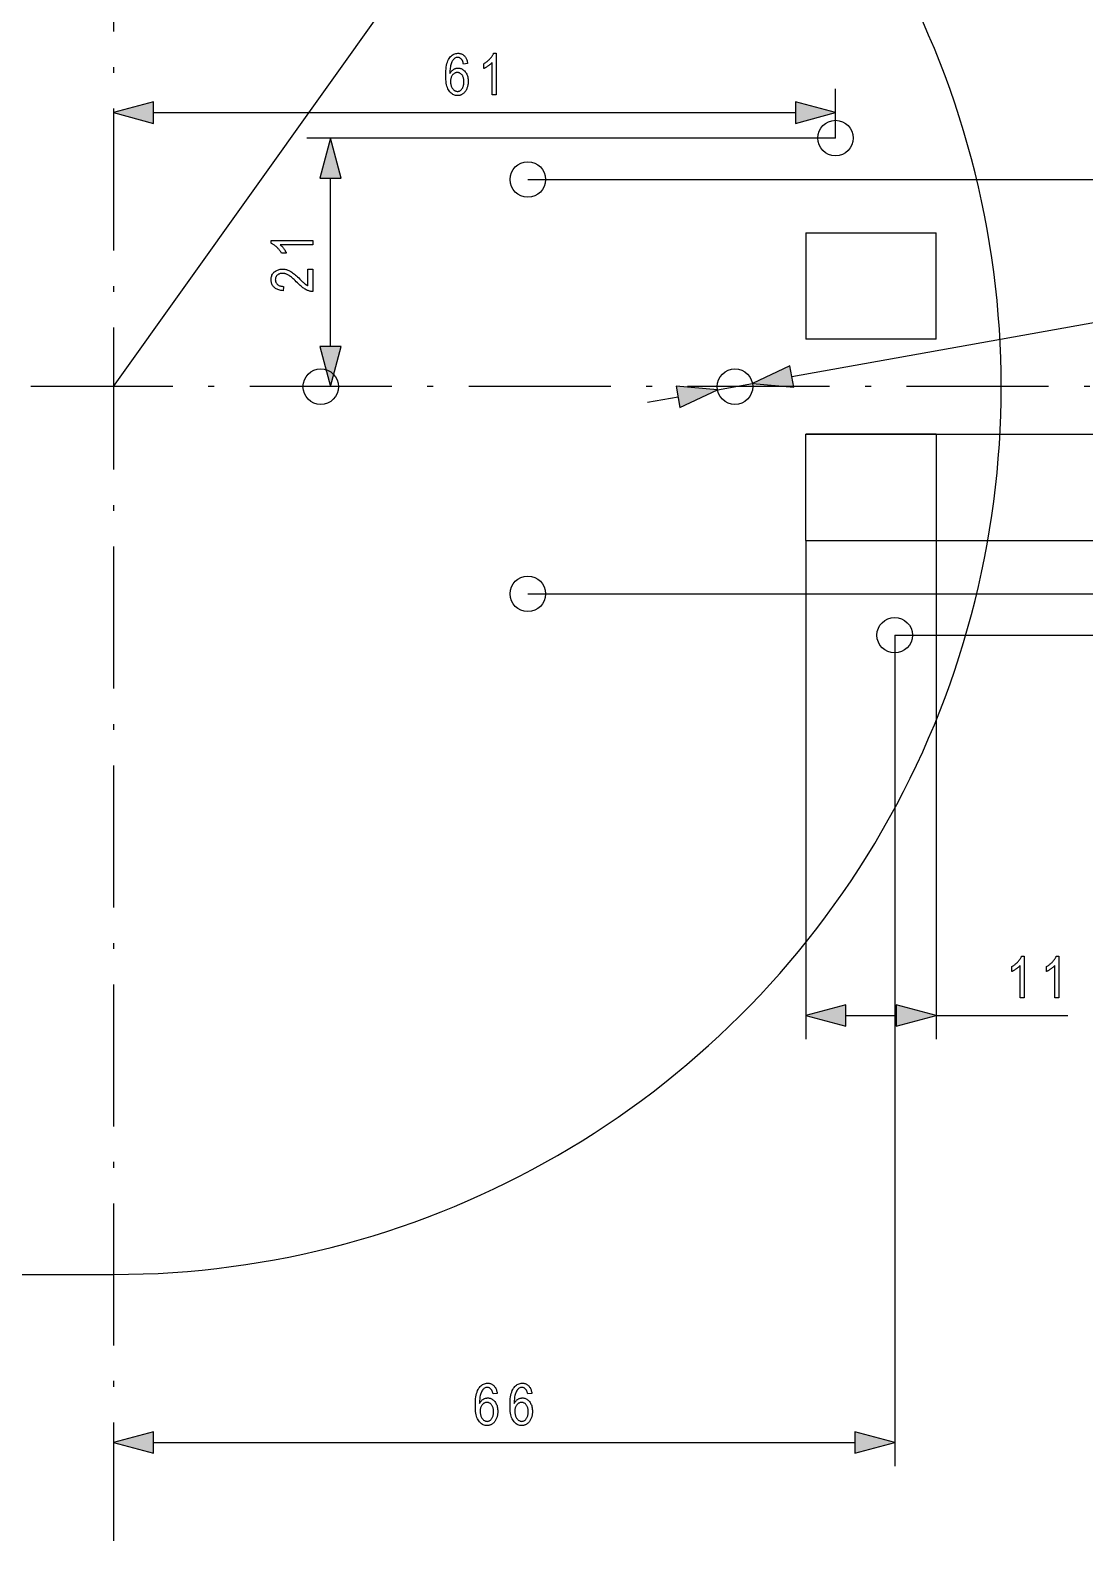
# Model space of a CAD drawing. Extents: x 3 to 298, y 8 to 204.
# Drawn here: x 153.9 to 243.1, y 7.5 to 135.1 of the extents above; entities that cross this region are included whole.
import ezdxf

# ---------------------------------------------------------------- set-up
doc = ezdxf.new("R2010")
doc.units = 0
doc.linetypes.add('DASHDOT', pattern=[18.5, 12, -3, 0.5, -3])
doc.layers.get('0').update_dxf_attribs({"linetype": 'CONTINUOUS'})

msp = doc.modelspace()

# ---------------------------------------------------------------- linework, layer by layer
at = {"color": 7, "linetype": 'DASHDOT'}
for p, q in [((161, 202.5), (161, 7.5)), ((258.5, 105), (63.5, 105))]:
    msp.add_line(p, q, dxfattribs=at)
at = {"color": 7}
for p, q in [((161, 105), (204.547516, 166.062378)), ((164.380737, 128.147202), (218.619263, 128.147202)), ((222, 126), (177.320984, 126)), ((196, 122.5), (292.572845, 122.5)), ((218.30481, 105.857613), (280.01886, 116.873016)), ((219.5, 101), (284.625916, 101)), ((219.5, 92), (219.5, 49.86797)), ((219.5, 92), (284.625916, 92)), ((230.5, 92), (230.5, 49.86797)), ((196, 87.5), (292.572845, 87.5)), ((227, 84), (297.798584, 84)), ((227, 84), (227, 13.796555)), ((164.380737, 15.796555), (223.619263, 15.796555))]:
    msp.add_line(p, q, dxfattribs=at)
at = {"color": 7, "ltscale": 0.10368}
msp.add_line((222, 126), (222, 130.147202), dxfattribs=at)
at = {"color": 7, "ltscale": 0.355963}
msp.add_line((179.320984, 108.380737), (179.320984, 122.619263), dxfattribs=at)
at = {"color": 7, "ltscale": 0.275}
for p, q in [((219.5, 118), (230.5, 118)), ((230.5, 109), (219.5, 109)), ((230.5, 101), (219.5, 101)), ((219.5, 92), (230.5, 92))]:
    msp.add_line(p, q, dxfattribs=at)
at = {"color": 7, "ltscale": 0.225}
for p, q in [((219.5, 118), (219.5, 109)), ((230.5, 109), (230.5, 118)), ((219.5, 92), (219.5, 101)), ((230.5, 101), (230.5, 92))]:
    msp.add_line(p, q, dxfattribs=at)
at = {"color": 7, "ltscale": 0.075}
msp.add_line((212.023346, 104.736427), (214.976654, 105.263573), dxfattribs=at)
at = {"color": 7, "ltscale": 0.065481}
msp.add_line((206.116699, 103.682144), (208.69519, 104.142387), dxfattribs=at)
at = {"color": 7, "ltscale": 0.105963}
msp.add_line((222.880737, 51.86797), (227.119263, 51.86797), dxfattribs=at)
at = {"color": 7, "ltscale": 0.27808}
msp.add_line((230.5, 51.86797), (241.623184, 51.86797), dxfattribs=at)
at = {"color": 7, "ltscale": 0.25}
msp.add_line((151, 30), (161, 30), dxfattribs=at)
at = {"color": 7}
for points in [[(190.908875, 132.2901), (190.557907, 132.256683), (190.547409, 132.309082), (190.53595, 132.358383), (190.523529, 132.404587), (190.510162, 132.447678), (190.495834, 132.487671), (190.48056, 132.524551), (190.464325, 132.558334), (190.447128, 132.58902), (190.428986, 132.616592), (190.409897, 132.641068), (190.381149, 132.672821), (190.351257, 132.701233), (190.320221, 132.726288), (190.28804, 132.748016), (190.2547, 132.766403), (190.22023, 132.781448), (190.184616, 132.793137), (190.147842, 132.801498), (190.109924, 132.806519), (190.070877, 132.808182), (190.010498, 132.804367), (189.952545, 132.792908), (189.897049, 132.773804), (189.843964, 132.74707), (189.793335, 132.712692), (189.745132, 132.67067), (189.699356, 132.621002), (189.656036, 132.563705), (189.615128, 132.498764), (189.576675, 132.426193), (189.546249, 132.357147), (189.518982, 132.281799), (189.494873, 132.20015), (189.473907, 132.112198), (189.4561, 132.017944), (189.441452, 131.917374), (189.429932, 131.810516), (189.421585, 131.697357), (189.416382, 131.577881), (189.414322, 131.452118), (189.439301, 131.496841), (189.465515, 131.539352), (189.492966, 131.579636), (189.521667, 131.617706), (189.551605, 131.653549), (189.582779, 131.68718), (189.615204, 131.718582), (189.648865, 131.747772), (189.683777, 131.774734), (189.71991, 131.799484), (189.756897, 131.821945), (189.794312, 131.842026), (189.832153, 131.859756), (189.870422, 131.875122), (189.909119, 131.888123), (189.948257, 131.898758), (189.987808, 131.907028), (190.027802, 131.912933), (190.068222, 131.916489), (190.10907, 131.917664), (190.176483, 131.914581), (190.242142, 131.905304), (190.306076, 131.889832), (190.368256, 131.868195), (190.428696, 131.840378), (190.487381, 131.806366), (190.544342, 131.766174), (190.599548, 131.719788), (190.653015, 131.667236), (190.704742, 131.60849), (190.753052, 131.544571), (190.79628, 131.476471), (190.834412, 131.40419), (190.867462, 131.327728), (190.895432, 131.247086), (190.91832, 131.162277), (190.936127, 131.073288), (190.948837, 130.980118), (190.956467, 130.882767), (190.959, 130.781235), (190.957733, 130.7117), (190.953888, 130.643478), (190.94751, 130.576569), (190.938568, 130.510986), (190.927063, 130.446701), (190.913025, 130.383728), (190.896423, 130.322067), (190.877258, 130.261734), (190.855545, 130.202698), (190.831268, 130.144989), (190.804993, 130.089417), (190.777267, 130.036835), (190.748077, 129.987228), (190.717438, 129.940613), (190.685349, 129.896988), (190.651794, 129.856339), (190.616776, 129.81868), (190.580307, 129.783997), (190.542389, 129.752304), (190.503006, 129.723602), (190.462494, 129.697739), (190.421158, 129.674606), (190.379028, 129.654205), (190.336075, 129.636505), (190.292313, 129.621536), (190.247742, 129.609283), (190.202347, 129.599762), (190.156158, 129.592957), (190.109146, 129.588882), (190.061325, 129.587509), (189.975952, 129.591431), (189.893631, 129.60318), (189.814362, 129.622757), (189.738159, 129.650162), (189.665009, 129.685394), (189.59491, 129.72847), (189.527863, 129.779373), (189.463882, 129.838104), (189.402954, 129.904663), (189.345093, 129.979065), (189.291565, 130.062592), (189.243668, 130.156586), (189.201416, 130.261032), (189.164795, 130.375946), (189.133804, 130.501312), (189.108444, 130.637131), (189.08873, 130.783417), (189.074646, 130.940155), (189.066193, 131.107346), (189.06337, 131.284988), (189.066254, 131.482086), (189.074921, 131.667511), (189.089371, 131.841248), (189.109589, 132.003326), (189.13559, 132.153717), (189.167358, 132.29245), (189.204926, 132.419495), (189.24826, 132.534866), (189.297363, 132.638565), (189.352249, 132.730591), (189.411652, 132.812469), (189.474304, 132.885727), (189.540192, 132.950363), (189.609329, 133.006393), (189.681717, 133.053787), (189.757355, 133.092575), (189.836227, 133.122742), (189.918365, 133.144287), (190.003738, 133.157211), (190.092361, 133.16153), (190.156708, 133.159302), (190.218948, 133.152603), (190.279053, 133.141434), (190.337021, 133.125809), (190.392883, 133.105713), (190.446609, 133.081161), (190.498215, 133.052139), (190.547699, 133.018661), (190.595047, 132.980713), (190.640274, 132.938293), (190.682709, 132.891632), (190.721695, 132.840942), (190.757202, 132.786209), (190.789261, 132.727448), (190.817841, 132.664642), (190.842972, 132.597809), (190.864639, 132.526932), (190.882843, 132.452026), (190.897583, 132.373077)], [(193.336899, 129.647202), (192.983566, 129.647202), (192.983566, 132.385605), (192.958374, 132.356903), (192.931519, 132.328064), (192.902985, 132.299118), (192.872787, 132.27005), (192.840912, 132.24086), (192.807373, 132.211563), (192.772156, 132.182129), (192.73526, 132.152588), (192.696716, 132.122925), (192.656479, 132.09314), (192.615753, 132.064026), (192.575684, 132.036377), (192.536301, 132.010162), (192.497574, 131.985428), (192.459518, 131.962128), (192.422119, 131.940292), (192.385406, 131.919922), (192.349365, 131.901001), (192.31398, 131.883545), (192.279266, 131.867523), (192.279266, 132.282944), (192.336838, 132.317108), (192.393051, 132.352753), (192.447906, 132.389877), (192.501389, 132.428482), (192.553528, 132.468567), (192.604294, 132.510132), (192.653702, 132.553177), (192.701752, 132.597702), (192.748428, 132.643707), (192.793762, 132.691193), (192.837082, 132.739304), (192.877747, 132.78717), (192.915771, 132.834808), (192.951141, 132.882202), (192.983856, 132.929352), (193.013931, 132.976257), (193.041351, 133.022934), (193.066116, 133.069366), (193.088242, 133.11557), (193.107712, 133.16153), (193.336899, 133.16153)], [(189.469238, 130.781235), (189.471024, 130.706818), (189.476395, 130.635361), (189.485352, 130.56691), (189.497879, 130.501434), (189.514008, 130.438934), (189.533691, 130.379425), (189.556976, 130.322906), (189.583832, 130.269379), (189.614273, 130.218811), (189.6483, 130.171249), (189.684677, 130.127472), (189.722214, 130.088303), (189.76088, 130.053741), (189.800705, 130.023804), (189.841675, 129.998459), (189.883789, 129.977722), (189.927048, 129.961594), (189.971466, 129.950073), (190.017014, 129.943161), (190.063705, 129.940857), (190.104813, 129.943024), (190.14502, 129.949554), (190.184357, 129.960419), (190.222809, 129.975616), (190.260376, 129.995178), (190.297058, 130.019073), (190.332855, 130.047318), (190.367767, 130.079895), (190.40181, 130.116837), (190.434967, 130.158112), (190.466034, 130.203186), (190.493835, 130.251511), (190.518372, 130.303085), (190.539627, 130.357895), (190.557617, 130.415955), (190.572327, 130.477264), (190.583786, 130.541824), (190.591949, 130.609634), (190.596863, 130.680679), (190.598495, 130.754974), (190.596878, 130.827789), (190.59201, 130.897278), (190.583893, 130.963409), (190.572525, 131.026184), (190.557907, 131.085632), (190.540054, 131.141739), (190.518951, 131.194504), (190.494598, 131.243927), (190.466995, 131.290009), (190.436157, 131.332733), (190.402969, 131.37175), (190.368347, 131.406662), (190.332306, 131.437454), (190.294815, 131.464142), (190.255905, 131.486725), (190.215546, 131.505203), (190.173767, 131.519577), (190.130554, 131.529846), (190.085907, 131.536011), (190.039841, 131.538055), (189.994583, 131.536026), (189.9505, 131.529892), (189.907578, 131.519684), (189.865845, 131.505402), (189.825256, 131.48703), (189.785858, 131.464569), (189.74762, 131.438034), (189.710556, 131.407425), (189.674667, 131.372711), (189.639938, 131.333939), (189.607498, 131.291656), (189.578491, 131.246506), (189.552887, 131.198456), (189.530685, 131.147522), (189.511917, 131.093689), (189.496552, 131.036987), (189.484604, 130.977386), (189.476059, 130.914886), (189.470947, 130.849503)], [(164.380737, 129.05307), (161, 128.147202), (164.380737, 127.241333)], [(218.619263, 127.241333), (222, 128.147202), (218.619263, 129.05307)], [(180.226852, 122.619263), (179.320984, 126), (178.415115, 122.619263)], [(177.820984, 117.336899), (177.820984, 116.983559), (175.082581, 116.983559), (175.111282, 116.958374), (175.140121, 116.931519), (175.169067, 116.902985), (175.198135, 116.872787), (175.227325, 116.840912), (175.256622, 116.807365), (175.286057, 116.772156), (175.315598, 116.735268), (175.345261, 116.696709), (175.375046, 116.656479), (175.40416, 116.615753), (175.431824, 116.575691), (175.458023, 116.536293), (175.482758, 116.497574), (175.506058, 116.459518), (175.527893, 116.422127), (175.548264, 116.385406), (175.567184, 116.349358), (175.584656, 116.31398), (175.600662, 116.279266), (175.185242, 116.279266), (175.151077, 116.336838), (175.115433, 116.393051), (175.078308, 116.447899), (175.039703, 116.501389), (174.999619, 116.55352), (174.958054, 116.604294), (174.915009, 116.653702), (174.870483, 116.701744), (174.824478, 116.748436), (174.776993, 116.793762), (174.728882, 116.837082), (174.681015, 116.877747), (174.633377, 116.915771), (174.585999, 116.951141), (174.538834, 116.983856), (174.491928, 117.013931), (174.445251, 117.041351), (174.398819, 117.066116), (174.352615, 117.088242), (174.306656, 117.107712), (174.306656, 117.336899)], [(177.407959, 114.937515), (177.820984, 114.937515), (177.820984, 113.039497), (177.770248, 113.039719), (177.718323, 113.043266), (177.665207, 113.050133), (177.610886, 113.06031), (177.555374, 113.073814), (177.498672, 113.090637), (177.440781, 113.110771), (177.381699, 113.134232), (177.321411, 113.161003), (177.259933, 113.191101), (177.196732, 113.225487), (177.131302, 113.26516), (177.063614, 113.310104), (176.993683, 113.360321), (176.921509, 113.415817), (176.847092, 113.476593), (176.770432, 113.542641), (176.691528, 113.61396), (176.610382, 113.690567), (176.526993, 113.772446), (176.430862, 113.867867), (176.339188, 113.956467), (176.251984, 114.038239), (176.16925, 114.113174), (176.090973, 114.18129), (176.017166, 114.242577), (175.94783, 114.297035), (175.88295, 114.344666), (175.82254, 114.385468), (175.766586, 114.419441), (175.713242, 114.448471), (175.660629, 114.474449), (175.608765, 114.497368), (175.557632, 114.517227), (175.507248, 114.534042), (175.457596, 114.547791), (175.408691, 114.558487), (175.360535, 114.566124), (175.313095, 114.570709), (175.266418, 114.572235), (175.213928, 114.570671), (175.163422, 114.565979), (175.114899, 114.558167), (175.068344, 114.547218), (175.023788, 114.533142), (174.981201, 114.515945), (174.940613, 114.495613), (174.901993, 114.472153), (174.865356, 114.445572), (174.830704, 114.415863), (174.798721, 114.383858), (174.770111, 114.350395), (174.744858, 114.315475), (174.722977, 114.279106), (174.704468, 114.24128), (174.689316, 114.201996), (174.677536, 114.161247), (174.669128, 114.119049), (174.664078, 114.075394), (174.662384, 114.030289), (174.6642, 113.981987), (174.669647, 113.935455), (174.678711, 113.890694), (174.691422, 113.847694), (174.707748, 113.806465), (174.727707, 113.766998), (174.751297, 113.729301), (174.778519, 113.693367), (174.809357, 113.659203), (174.843842, 113.626808), (174.881699, 113.59687), (174.922714, 113.570084), (174.966888, 113.546448), (175.014206, 113.525963), (175.064667, 113.508629), (175.118301, 113.494446), (175.175064, 113.483414), (175.235001, 113.47554), (175.298065, 113.47081), (175.364304, 113.469238), (175.318939, 113.106346), (175.220688, 113.116074), (175.127411, 113.129982), (175.039139, 113.148064), (174.955856, 113.170326), (174.877563, 113.19677), (174.804245, 113.227386), (174.735931, 113.262184), (174.672607, 113.301163), (174.614273, 113.344315), (174.560928, 113.391647), (174.512619, 113.442627), (174.469391, 113.496742), (174.431244, 113.553978), (174.398193, 113.614342), (174.370224, 113.677841), (174.347336, 113.744461), (174.329544, 113.814209), (174.316833, 113.887085), (174.309204, 113.963089), (174.306656, 114.042221), (174.309616, 114.127945), (174.318497, 114.209396), (174.333298, 114.286568), (174.354019, 114.359467), (174.380676, 114.428093), (174.413239, 114.492447), (174.451721, 114.552528), (174.496124, 114.608337), (174.546448, 114.659866), (174.602707, 114.70713), (174.66272, 114.749992), (174.724365, 114.788345), (174.787628, 114.822189), (174.852524, 114.851517), (174.919037, 114.876343), (174.987183, 114.896645), (175.056946, 114.912437), (175.128326, 114.923721), (175.201324, 114.930489), (175.27597, 114.932739), (175.342529, 114.930977), (175.408569, 114.925674), (175.474045, 114.91684), (175.538971, 114.904472), (175.603348, 114.888573), (175.667175, 114.869141), (175.730453, 114.846176), (175.793182, 114.819672), (175.855362, 114.789642), (175.916992, 114.756073), (175.980392, 114.71756), (176.047867, 114.672699), (176.119431, 114.62149), (176.195084, 114.563927), (176.274811, 114.500015), (176.358627, 114.429756), (176.446518, 114.353142), (176.538498, 114.27018), (176.634552, 114.180862), (176.734695, 114.085197), (176.797104, 114.024399), (176.855408, 113.968071), (176.909607, 113.916199), (176.959686, 113.868797), (177.005676, 113.825859), (177.047546, 113.787384), (177.085312, 113.75338), (177.118973, 113.723831), (177.148529, 113.698753), (177.173981, 113.678139), (177.197388, 113.660103), (177.220779, 113.642754), (177.244171, 113.626106), (177.267578, 113.610146), (177.29097, 113.594879), (177.314362, 113.580299), (177.337769, 113.566414), (177.36116, 113.553223), (177.384552, 113.540726), (177.407959, 113.528923)], [(178.415115, 108.380737), (179.320984, 105), (180.226852, 108.380737)], [(218.14563, 106.74939), (214.976654, 105.263573), (218.463974, 104.965843)], [(208.85437, 103.25061), (212.023346, 104.736427), (208.536026, 105.034157)], [(237.950806, 53.36797), (237.597473, 53.36797), (237.597473, 56.106373), (237.572266, 56.077663), (237.54541, 56.048836), (237.516876, 56.01989), (237.486694, 55.990822), (237.454803, 55.961636), (237.421265, 55.932327), (237.386047, 55.902905), (237.349167, 55.87336), (237.310608, 55.843697), (237.270386, 55.813911), (237.229645, 55.784798), (237.18959, 55.757137), (237.150208, 55.730934), (237.111481, 55.706188), (237.073425, 55.682899), (237.036041, 55.661068), (236.999313, 55.64069), (236.963257, 55.621769), (236.927887, 55.604305), (236.893158, 55.588295), (236.893158, 56.003712), (236.950745, 56.037876), (237.006958, 56.073521), (237.061798, 56.110645), (237.115295, 56.149254), (237.167419, 56.189339), (237.218201, 56.230904), (237.267609, 56.273949), (237.315643, 56.318474), (237.362335, 56.364479), (237.407654, 56.411968), (237.450989, 56.460075), (237.491653, 56.507942), (237.529663, 56.555573), (237.565033, 56.602962), (237.597763, 56.650116), (237.627838, 56.697029), (237.655243, 56.743702), (237.680023, 56.790138), (237.702148, 56.836334), (237.721619, 56.882294), (237.950806, 56.882294)], [(240.880203, 53.36797), (240.526855, 53.36797), (240.526855, 56.106373), (240.501678, 56.077663), (240.474823, 56.048836), (240.446289, 56.01989), (240.416077, 55.990822), (240.384216, 55.961636), (240.350677, 55.932327), (240.31546, 55.902905), (240.278564, 55.87336), (240.240021, 55.843697), (240.199783, 55.813911), (240.159058, 55.784798), (240.118988, 55.757137), (240.07959, 55.730934), (240.040863, 55.706188), (240.002808, 55.682899), (239.965424, 55.661068), (239.928711, 55.64069), (239.89267, 55.621769), (239.857269, 55.604305), (239.822571, 55.588295), (239.822571, 56.003712), (239.880142, 56.037876), (239.93634, 56.073521), (239.991211, 56.110645), (240.044693, 56.149254), (240.096832, 56.189339), (240.147583, 56.230904), (240.196991, 56.273949), (240.245056, 56.318474), (240.291733, 56.364479), (240.337067, 56.411968), (240.380371, 56.460075), (240.421051, 56.507942), (240.459076, 56.555573), (240.494446, 56.602962), (240.527161, 56.650116), (240.55722, 56.697029), (240.584656, 56.743702), (240.609421, 56.790138), (240.631531, 56.836334), (240.651001, 56.882294), (240.880203, 56.882294)], [(222.880737, 52.773838), (219.5, 51.86797), (222.880737, 50.962101)], [(227.119263, 50.962101), (230.5, 51.86797), (227.119263, 52.773838)], [(193.408875, 19.939461), (193.057907, 19.906036), (193.047409, 19.958443), (193.03595, 20.007744), (193.023529, 20.05394), (193.010162, 20.097031), (192.995834, 20.137024), (192.98056, 20.173904), (192.964325, 20.207687), (192.947128, 20.238373), (192.928986, 20.265945), (192.909897, 20.290413), (192.881149, 20.322166), (192.851257, 20.350578), (192.820221, 20.375648), (192.78804, 20.397377), (192.7547, 20.415756), (192.72023, 20.430794), (192.684616, 20.442497), (192.647842, 20.450851), (192.609924, 20.455864), (192.570877, 20.457535), (192.510498, 20.45372), (192.452545, 20.442261), (192.397049, 20.423157), (192.343964, 20.396416), (192.293335, 20.362038), (192.245132, 20.320023), (192.199356, 20.270363), (192.156036, 20.213058), (192.115128, 20.148125), (192.076675, 20.075546), (192.046249, 20.0065), (192.018982, 19.931152), (191.994873, 19.849503), (191.973907, 19.761551), (191.9561, 19.66729), (191.941452, 19.566734), (191.929932, 19.459869), (191.921585, 19.346703), (191.916382, 19.227234), (191.914322, 19.101463), (191.939301, 19.146194), (191.965515, 19.188705), (191.992966, 19.228989), (192.021667, 19.267059), (192.051605, 19.30291), (192.082779, 19.336533), (192.115204, 19.367943), (192.148865, 19.397125), (192.183777, 19.424095), (192.21991, 19.448837), (192.256897, 19.471291), (192.294312, 19.491386), (192.332153, 19.509109), (192.370422, 19.524475), (192.409119, 19.537476), (192.448257, 19.548111), (192.487808, 19.556381), (192.527802, 19.562294), (192.568222, 19.565834), (192.60907, 19.567017), (192.676483, 19.563927), (192.742142, 19.554649), (192.806076, 19.539192), (192.868256, 19.517548), (192.928696, 19.489723), (192.987381, 19.455719), (193.044342, 19.41552), (193.099548, 19.369148), (193.153015, 19.316589), (193.204742, 19.257843), (193.253052, 19.193916), (193.29628, 19.125816), (193.334412, 19.053535), (193.367462, 18.977081), (193.395447, 18.896446), (193.41832, 18.81163), (193.436127, 18.722641), (193.448837, 18.629471), (193.456451, 18.53212), (193.459, 18.430595), (193.457733, 18.361061), (193.453888, 18.292839), (193.44751, 18.225929), (193.438568, 18.160332), (193.427063, 18.096054), (193.413025, 18.033081), (193.396423, 17.971428), (193.377258, 17.911087), (193.355545, 17.852051), (193.331268, 17.794334), (193.304993, 17.73877), (193.277267, 17.686188), (193.248077, 17.636589), (193.217438, 17.589973), (193.185333, 17.546341), (193.151794, 17.505692), (193.116776, 17.468033), (193.080307, 17.433357), (193.042389, 17.401665), (193.003006, 17.372955), (192.962494, 17.347099), (192.921158, 17.323959), (192.879028, 17.303551), (192.836075, 17.285858), (192.792313, 17.270889), (192.747742, 17.258644), (192.702347, 17.249115), (192.656158, 17.24231), (192.609146, 17.238228), (192.561325, 17.23687), (192.475952, 17.240784), (192.393631, 17.252533), (192.314362, 17.27211), (192.238159, 17.299515), (192.165009, 17.334755), (192.09491, 17.377823), (192.027863, 17.428726), (191.963882, 17.487457), (191.902954, 17.554016), (191.845093, 17.62841), (191.791565, 17.711945), (191.743668, 17.805939), (191.701416, 17.910393), (191.664795, 18.025299), (191.633804, 18.150665), (191.608444, 18.286484), (191.58873, 18.432762), (191.574646, 18.5895), (191.566193, 18.756691), (191.56337, 18.934341), (191.566254, 19.131439), (191.574921, 19.316864), (191.589371, 19.490608), (191.609589, 19.652679), (191.63559, 19.803078), (191.667358, 19.941803), (191.704926, 20.068848), (191.74826, 20.184219), (191.797363, 20.287918), (191.852249, 20.379944), (191.911652, 20.461823), (191.974304, 20.53508), (192.040192, 20.599724), (192.109329, 20.655746), (192.181717, 20.703148), (192.257355, 20.741928), (192.336227, 20.772095), (192.418365, 20.79364), (192.503738, 20.806572), (192.592361, 20.810883), (192.656708, 20.808647), (192.718948, 20.801949), (192.779053, 20.790787), (192.837021, 20.775162), (192.892883, 20.755074), (192.946609, 20.730515), (192.998215, 20.7015), (193.047699, 20.668015), (193.095047, 20.630066), (193.140274, 20.587654), (193.182709, 20.540993), (193.221695, 20.490295), (193.257202, 20.435562), (193.289261, 20.376793), (193.317841, 20.313995), (193.342972, 20.247154), (193.364639, 20.176285), (193.382843, 20.101379), (193.397583, 20.022438)], [(196.338272, 19.939461), (195.987305, 19.906036), (195.976807, 19.958443), (195.965347, 20.007744), (195.952942, 20.05394), (195.93956, 20.097031), (195.925232, 20.137024), (195.909958, 20.173904), (195.893723, 20.207687), (195.876526, 20.238373), (195.858398, 20.265945), (195.839294, 20.290413), (195.810547, 20.322166), (195.780655, 20.350578), (195.749619, 20.375648), (195.717438, 20.397377), (195.684113, 20.415756), (195.649628, 20.430794), (195.614014, 20.442497), (195.57724, 20.450851), (195.539337, 20.455864), (195.500275, 20.457535), (195.439896, 20.45372), (195.381958, 20.442261), (195.326447, 20.423157), (195.273376, 20.396416), (195.222733, 20.362038), (195.17453, 20.320023), (195.128754, 20.270363), (195.085434, 20.213058), (195.044525, 20.148125), (195.006073, 20.075546), (194.975647, 20.0065), (194.948395, 19.931152), (194.924286, 19.849503), (194.90332, 19.761551), (194.885498, 19.66729), (194.87085, 19.566734), (194.859344, 19.459869), (194.850983, 19.346703), (194.845779, 19.227234), (194.843719, 19.101463), (194.868698, 19.146194), (194.894913, 19.188705), (194.922363, 19.228989), (194.951065, 19.267059), (194.981003, 19.30291), (195.012177, 19.336533), (195.044601, 19.367943), (195.078262, 19.397125), (195.113174, 19.424095), (195.149323, 19.448837), (195.186295, 19.471291), (195.223709, 19.491386), (195.261551, 19.509109), (195.29982, 19.524475), (195.338531, 19.537476), (195.377655, 19.548111), (195.417206, 19.556381), (195.457199, 19.562294), (195.49762, 19.565834), (195.538467, 19.567017), (195.605881, 19.563927), (195.671539, 19.554649), (195.735474, 19.539192), (195.797653, 19.517548), (195.858093, 19.489723), (195.916779, 19.455719), (195.97374, 19.41552), (196.028946, 19.369148), (196.082413, 19.316589), (196.13414, 19.257843), (196.182449, 19.193916), (196.225677, 19.125816), (196.263809, 19.053535), (196.296875, 18.977081), (196.324829, 18.896446), (196.347717, 18.81163), (196.365524, 18.722641), (196.378235, 18.629471), (196.385864, 18.53212), (196.388397, 18.430595), (196.387131, 18.361061), (196.383301, 18.292839), (196.376907, 18.225929), (196.367966, 18.160332), (196.356476, 18.096054), (196.342422, 18.033081), (196.325821, 17.971428), (196.306656, 17.911087), (196.284943, 17.852051), (196.260681, 17.794334), (196.234406, 17.73877), (196.206665, 17.686188), (196.17749, 17.636589), (196.146851, 17.589973), (196.114746, 17.546341), (196.081192, 17.505692), (196.046173, 17.468033), (196.009705, 17.433357), (195.971786, 17.401665), (195.932404, 17.372955), (195.891876, 17.347099), (195.850555, 17.323959), (195.808411, 17.303551), (195.765472, 17.285858), (195.72171, 17.270889), (195.677139, 17.258644), (195.631744, 17.249115), (195.585556, 17.24231), (195.538544, 17.238228), (195.490723, 17.23687), (195.40535, 17.240784), (195.323029, 17.252533), (195.243774, 17.27211), (195.167557, 17.299515), (195.094406, 17.334755), (195.024307, 17.377823), (194.957275, 17.428726), (194.89328, 17.487457), (194.832367, 17.554016), (194.77449, 17.62841), (194.720963, 17.711945), (194.673065, 17.805939), (194.630814, 17.910393), (194.594193, 18.025299), (194.563202, 18.150665), (194.537842, 18.286484), (194.518127, 18.432762), (194.504028, 18.5895), (194.49559, 18.756691), (194.492767, 18.934341), (194.495667, 19.131439), (194.504333, 19.316864), (194.518768, 19.490608), (194.538986, 19.652679), (194.564987, 19.803078), (194.596771, 19.941803), (194.634323, 20.068848), (194.677658, 20.184219), (194.726761, 20.287918), (194.781647, 20.379944), (194.841049, 20.461823), (194.903702, 20.53508), (194.969589, 20.599724), (195.038727, 20.655746), (195.111115, 20.703148), (195.186752, 20.741928), (195.265625, 20.772095), (195.347763, 20.79364), (195.433136, 20.806572), (195.521759, 20.810883), (195.586121, 20.808647), (195.648346, 20.801949), (195.70845, 20.790787), (195.766418, 20.775162), (195.822281, 20.755074), (195.876007, 20.730515), (195.927612, 20.7015), (195.977097, 20.668015), (196.024445, 20.630066), (196.069672, 20.587654), (196.112122, 20.540993), (196.151093, 20.490295), (196.1866, 20.435562), (196.218658, 20.376793), (196.247253, 20.313995), (196.272369, 20.247154), (196.294037, 20.176285), (196.312241, 20.101379), (196.326981, 20.022438)], [(191.969238, 18.430595), (191.971024, 18.356163), (191.976395, 18.284721), (191.985352, 18.216263), (191.997879, 18.150787), (192.014008, 18.088295), (192.033691, 18.028786), (192.056976, 17.97226), (192.083832, 17.918724), (192.114273, 17.868172), (192.1483, 17.820602), (192.184677, 17.776825), (192.222214, 17.737663), (192.26088, 17.703102), (192.300705, 17.673149), (192.341675, 17.647804), (192.383789, 17.627075), (192.427048, 17.610947), (192.471466, 17.599426), (192.517014, 17.592514), (192.563705, 17.59021), (192.604813, 17.592384), (192.64502, 17.5989), (192.684357, 17.609764), (192.722809, 17.624969), (192.760376, 17.644524), (192.797058, 17.668427), (192.832855, 17.696671), (192.867767, 17.729256), (192.90181, 17.76619), (192.934967, 17.807472), (192.966034, 17.852547), (192.993835, 17.900864), (193.018372, 17.952431), (193.039627, 18.007248), (193.057617, 18.065315), (193.072327, 18.126625), (193.083771, 18.191177), (193.091949, 18.25898), (193.096863, 18.330032), (193.098495, 18.404327), (193.096878, 18.47715), (193.09201, 18.546623), (193.083893, 18.612755), (193.072525, 18.675545), (193.057907, 18.734993), (193.040054, 18.7911), (193.018951, 18.843857), (192.994598, 18.89328), (192.966995, 18.939362), (192.936157, 18.982094), (192.902969, 19.021103), (192.868347, 19.056007), (192.832306, 19.086807), (192.794815, 19.113503), (192.755905, 19.136086), (192.715546, 19.154564), (192.673767, 19.168938), (192.630554, 19.179199), (192.585907, 19.185364), (192.539841, 19.187416), (192.494583, 19.185371), (192.4505, 19.179253), (192.407578, 19.169044), (192.365845, 19.154755), (192.325256, 19.136383), (192.285858, 19.11393), (192.24762, 19.087395), (192.210556, 19.05677), (192.174667, 19.022072), (192.139938, 18.983284), (192.107498, 18.941017), (192.078491, 18.895859), (192.052887, 18.847809), (192.030685, 18.796875), (192.011917, 18.74305), (191.996552, 18.686333), (191.984604, 18.626732), (191.976059, 18.56424), (191.970947, 18.498863)], [(194.898636, 18.430595), (194.900421, 18.356163), (194.905792, 18.284721), (194.914749, 18.216263), (194.927277, 18.150787), (194.943405, 18.088295), (194.963104, 18.028786), (194.986374, 17.97226), (195.013229, 17.918724), (195.043671, 17.868172), (195.077698, 17.820602), (195.114075, 17.776825), (195.151611, 17.737663), (195.190277, 17.703102), (195.230103, 17.673149), (195.271072, 17.647804), (195.313187, 17.627075), (195.356445, 17.610947), (195.400864, 17.599426), (195.446411, 17.592514), (195.493103, 17.59021), (195.53421, 17.592384), (195.574432, 17.5989), (195.61377, 17.609764), (195.652206, 17.624969), (195.689774, 17.644524), (195.726456, 17.668427), (195.762268, 17.696671), (195.79718, 17.729256), (195.831207, 17.76619), (195.864349, 17.807472), (195.895432, 17.852547), (195.923233, 17.900864), (195.947754, 17.952431), (195.969025, 18.007248), (195.987015, 18.065315), (196.00174, 18.126625), (196.013184, 18.191177), (196.021362, 18.25898), (196.02626, 18.330032), (196.027893, 18.404327), (196.026276, 18.47715), (196.021408, 18.546623), (196.01329, 18.612755), (196.001923, 18.675545), (195.987305, 18.734993), (195.969452, 18.7911), (195.948349, 18.843857), (195.923996, 18.89328), (195.896393, 18.939362), (195.865555, 18.982094), (195.832367, 19.021103), (195.797745, 19.056007), (195.761688, 19.086807), (195.724213, 19.113503), (195.685303, 19.136086), (195.644958, 19.154564), (195.60318, 19.168938), (195.559967, 19.179199), (195.51532, 19.185364), (195.469238, 19.187416), (195.423981, 19.185371), (195.379898, 19.179253), (195.336975, 19.169044), (195.295242, 19.154755), (195.254669, 19.136383), (195.215256, 19.11393), (195.177032, 19.087395), (195.139954, 19.05677), (195.104065, 19.022072), (195.069336, 18.983284), (195.036896, 18.941017), (195.007889, 18.895859), (194.982285, 18.847809), (194.960083, 18.796875), (194.941315, 18.74305), (194.925949, 18.686333), (194.914001, 18.626732), (194.905457, 18.56424), (194.900345, 18.498863)], [(164.380737, 16.702423), (161, 15.796555), (164.380737, 14.890686)], [(223.619263, 14.890686), (227, 15.796555), (223.619263, 16.702423)]]:
    msp.add_lwpolyline(points, close=True, dxfattribs=at)
for centre in [(222, 126), (196, 122.5), (178.5, 105), (213.5, 105), (196, 87.5), (227, 84)]:
    msp.add_circle(centre, 1.5, dxfattribs=at)
msp.add_arc((161, 105), 75, 269.999997, 90.000003, dxfattribs=at)
for points in [[(164.380737, 129.05307), (161, 128.147202), (164.380737, 129.05307), (164.380737, 127.241333)], [(218.619263, 127.241333), (222, 128.147202), (218.619263, 127.241333), (218.619263, 129.05307)], [(180.226852, 122.619263), (179.320984, 126), (180.226852, 122.619263), (178.415115, 122.619263)], [(178.415115, 108.380737), (179.320984, 105), (178.415115, 108.380737), (180.226852, 108.380737)], [(218.14563, 106.74939), (214.976654, 105.263573), (218.14563, 106.74939), (218.463974, 104.965843)], [(208.85437, 103.25061), (212.023346, 104.736427), (208.85437, 103.25061), (208.536026, 105.034157)], [(222.880737, 52.773838), (219.5, 51.86797), (222.880737, 52.773838), (222.880737, 50.962101)], [(227.119263, 50.962101), (230.5, 51.86797), (227.119263, 50.962101), (227.119263, 52.773838)], [(164.380737, 16.702423), (161, 15.796555), (164.380737, 16.702423), (164.380737, 14.890686)], [(223.619263, 14.890686), (227, 15.796555), (223.619263, 14.890686), (223.619263, 16.702423)]]:
    msp.add_solid(points, dxfattribs=at)

doc.saveas('drawing.dxf')
